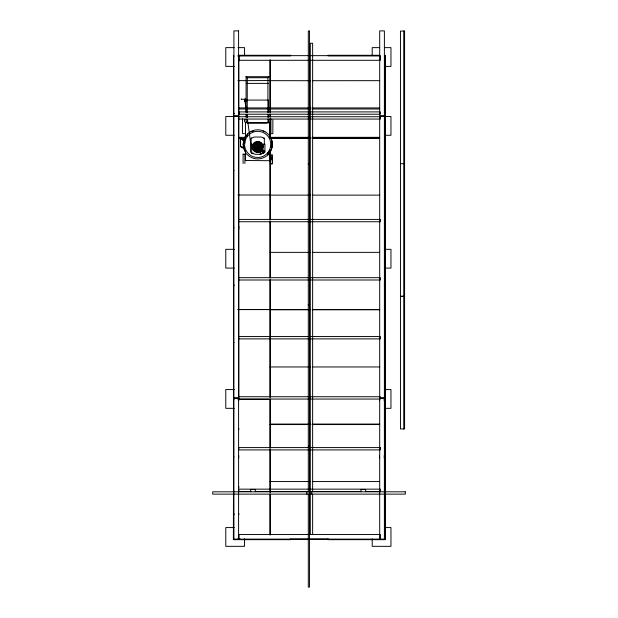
<?xml version="1.0" encoding="UTF-8"?>
<svg xmlns="http://www.w3.org/2000/svg" width="618" height="618" viewBox="0 0 618 618"><rect width="100%" height="100%" fill="white"/><g stroke="black" fill="none" stroke-linecap="round" stroke-linejoin="round"><path stroke-width="0.93" d="M262.951 130.931C274.16 134.384 275.404 151.796 265.006 156.987A14.593 14.585 0 0 1 247.385 154.67C245.5 154.129 244.257 147.918 243.453 148.366L240.51 146.451M240.51 146.59L240.611 137.714L243.793 140.325L243.113 144.357L243.608 148.135C245.562 144.357 244.187 139.521 247.509 136.192L247.385 134.052L250.406 131.734L253.48 131.201M243.113 144.357L244.759 142.387L243.608 140.587L240.425 137.961L243.708 140.155L243.608 140.587L245.725 139.104M243.453 148.366L243.608 147.941L245.485 152.005M243.608 148.111L243.971 145.369M269.687 153.14L268.027 154.67C270.352 149.008 272.461 142.101 268.297 136.694A13.109 13.094 0 0 0 247.509 136.192L245.477 136.532L245.477 122.349L248.011 122.349L248.011 123.044L267.154 123.044L267.154 122.349L269.687 122.349L269.687 136.215M244.674 145.802A13.109 13.094 0 0 0 255.682 157.351L259.096 157.435A13.109 13.094 0 0 0 267.903 152.638L269.687 149.718L269.518 160.657M244.821 138.911L245.068 137.072L247.385 134.052M252.685 146.96C252.438 140.518 262.974 140.518 262.727 146.96C262.974 153.411 252.438 153.411 252.685 146.96L256.895 146.96M257.057 151.897L257.598 147.779L258.517 147.069L257.814 146.149L256.895 146.86L257.598 147.779M257.814 146.149L258.355 142.032M269.687 160.232L269.394 160.757M267.903 112.6L267.926 77.551M256.408 151.812L257.497 147.748M257.915 146.18L259.004 142.117M246.072 76.694L269.093 76.694L267.98 77.729L247.185 77.729L246.072 76.694L246.072 100.077M245.068 137.072L243.608 140.587L240.611 137.729M255.798 151.564L257.389 147.717M258.023 146.203L259.614 142.364M255.195 151.31A5.021 5.021 0 0 0 262.727 146.96A5.021 5.021 0 0 0 255.195 142.619A5.021 5.021 0 0 0 255.195 151.31L257.297 147.663M258.115 146.257L260.217 142.619M243.608 147.957L240.51 146.435L240.479 142.472M254.678 150.916L257.204 147.617M258.208 146.311L260.734 143.013M245.477 136.339L243.608 140.394L240.425 137.961M261.7 153.527L260.093 154.322L263.747 153.133L264.929 151.935L264.929 144.04L263.747 144.04L260.093 154.322L255.327 154.322L251.665 153.133L250.56 151.935L250.56 144.195L251.665 144.195L251.665 153.133L253.395 153.133M254.152 150.514L257.134 147.54M258.278 146.389L261.26 143.415M268.343 77.003L269.015 76.609M253.759 149.996L257.057 147.463M258.355 146.466L261.653 143.932M260.502 151.804L261.653 150.916M253.357 149.471L257.003 147.37M258.409 146.559L262.055 144.45M263.314 152.731L264.929 151.935M253.11 148.868L256.949 147.277M258.463 146.651L262.302 145.06M263.585 152.399L264.411 151.317L263.585 150.236M251.155 144.195L251.155 138.231L254.129 137.041L261.283 137.041L264.334 138.231L264.334 144.04M269.324 160.703L245.624 160.502M252.855 148.266L256.926 147.177M258.494 146.752L262.557 145.663M250.808 144.195L247.455 119.305M252.77 147.617L256.895 147.069M258.517 146.86L262.642 146.311M244.844 100.927L244.921 99.266L241.352 99.266M270.29 163.631L272.376 163.569M270.29 163.948L272.376 163.886M234.23 47.632L225.786 47.632L225.786 66.396L234.23 66.396M237.984 47.632L244.55 47.632L244.55 55.133M379.699 47.632L372.198 47.632L372.198 55.133M384.388 47.632L390.962 47.632L390.962 66.396L385.331 66.396M238.146 55.28L290.607 55.28L290.607 55.836L238.146 55.836M379.599 55.28L328.088 55.28L328.088 55.836L379.599 55.836M234.044 56.153L233.48 56.153L233.48 285.083L234.044 285.083M237.93 56.114L239.83 56.114M384.342 56.153L385.47 56.153L385.47 285.083L384.342 285.083M238.865 60.294L380.333 60.294L380.333 55.651L238.865 55.651L238.826 115.883M237.93 80.641L270.19 80.549M270.035 80.664L310.437 80.711M312.36 80.711L379.691 80.664M247.022 83.391L268.142 83.391M246.667 100.077L268.498 100.077L268.498 112.491M244.434 100.649L246.667 100.649M244.434 100.85L246.667 100.85M238.842 107.918L310.105 107.918M312.036 107.918L379.444 107.918M238.842 109L310.105 109M312.036 109L379.444 109M238.865 111.904L380.333 111.904L380.333 114.222L238.865 114.222M384.388 115.883L379.699 115.883L379.699 30.9L384.388 30.9L384.388 539.012M384.388 116.215L379.699 116.215L379.699 398L384.388 398M234.23 116.501L225.786 116.501L225.786 135.265L234.23 135.265M385.331 116.501L390.962 116.501L390.962 135.265L385.331 135.265M238.865 116.725L380.333 116.725L380.333 119.05L238.865 119.05M245.477 122.449L248.011 122.449M267.154 122.449L269.687 122.449M247.339 122.781L266.899 122.781M242.364 133.581L244.434 133.581M270.754 133.635L272.855 133.635L272.855 119.962M238.842 137.335L245.585 137.335M269.664 137.335L310.105 137.335M312.036 137.335L379.444 137.335M310.437 137.899L270.035 137.899L270.035 118.818M312.36 137.899L379.691 137.899M251.155 138.231L251.75 138.231M263.739 138.231L264.334 138.231M238.842 138.417L244.62 138.417M270.622 138.417L310.105 138.417M312.036 138.417L379.444 138.417M258.517 146.96L262.727 146.96M262.024 153.133L263.747 153.133M242.944 154.114L245.029 154.114M308.297 163.67L309.456 163.67M400.456 163.677L404.581 163.67M308.297 163.77L309.456 163.77M233.48 170.614L234.044 170.568M384.342 170.568L385.47 170.568M237.93 195.01L270.19 195.01M270.035 195.126L310.437 195.126M312.36 195.126L379.691 195.126M238.865 219.413L380.333 219.413L380.333 221.738L238.865 221.738M233.48 227.849L234.044 227.849M384.342 227.849L385.47 227.849M234.23 249.324L225.786 249.324L225.786 268.088L234.23 268.088M385.331 249.324L390.962 249.324L390.962 268.088L385.331 268.088M270.035 252.36L310.437 252.36M312.36 252.36L379.691 252.36M238.865 277.675L380.333 277.675L380.333 280L238.865 280M234.044 285.222L233.48 285.222L233.48 492.183M384.342 285.222L385.47 285.222L385.47 399.684L384.342 399.684M400.456 296.285L404.581 296.285M400.456 296.339L404.581 296.339M308.297 304.736L309.456 304.736M308.297 304.836L309.456 304.836M237.93 309.471L270.19 309.471L270.19 279.653M237.93 309.61L310.437 309.587M312.36 309.587L379.691 309.587M310.437 309.734L270.035 309.734L270.035 397.482M312.36 309.734L379.691 309.734M238.865 336.547L380.333 336.547L380.333 338.873L238.865 338.873M233.48 342.449L234.044 342.449M384.342 342.449L385.47 342.449M270.035 366.961L310.437 366.961M312.36 366.961L379.691 366.961M234.23 389.564L225.786 389.564L225.786 408.328L234.23 408.328M385.331 389.564L390.962 389.564L390.962 408.328L385.331 408.328M238.865 396.733L380.333 396.733L380.333 399.058L238.865 399.058L238.826 229.124M384.388 398.123L379.699 398.123L379.699 539.012M237.93 399.298L270.19 399.298M233.48 399.661L234.044 399.684M310.437 424.195L270.035 424.195L270.035 399.39M312.36 424.195L379.691 424.195M310.437 424.334L270.035 424.334L270.035 492.059M312.36 424.334L379.691 424.334M269.664 424.558L310.105 424.558M312.036 424.558L379.444 424.558M233.48 456.895L234.044 456.895M270.035 481.561L310.437 481.561M312.36 481.561L379.691 481.561M251.379 491.472L238.865 491.472L238.865 489.147L380.333 489.147L380.333 491.472L365.895 491.472M255.226 491.472L361.09 491.472M233.48 514.122L234.044 514.122M233.48 514.168L234.044 514.168M384.906 514.191L385.47 514.191M384.906 514.33L385.47 514.33M234.23 527.571L225.786 527.571L225.786 546.335L244.55 546.335L244.55 538.834M385.331 527.571L390.962 527.571L390.962 546.335L372.198 546.335L372.198 538.834M237.93 538.672L239.83 538.672M233.38 539.112L384.952 539.112M252.77 146.311L256.895 146.86M258.517 147.069L262.642 147.617M246.157 76.609L246.821 77.003M246.003 160.742L245.493 160.232L245.477 152.128M252.855 145.663L256.926 146.752M258.494 147.177L262.557 148.266M253.11 145.06L256.949 146.651M258.463 147.277L262.302 148.868M253.357 144.45L257.003 146.559M258.409 147.37L262.055 149.471M240.479 146.08L242.04 147.022M253.759 143.932L257.057 146.466M258.355 147.463L261.653 149.996M240.425 138.084L240.479 146.219M254.152 143.415L257.134 146.389M258.278 147.54L261.26 150.514M269.687 136.022L270.344 136.879A14.593 14.585 0 0 1 270.344 151.464M254.678 143.013L257.204 146.311M258.208 147.617L260.734 150.916M270.653 146.435L271.804 148.135L271.804 140.587M255.195 142.619L257.297 146.257M258.115 147.663L260.217 151.31M255.798 142.364L257.389 146.203M258.023 147.717L259.614 151.564M269.687 149.718L270.344 151.649L268.027 154.67L267.903 152.638M256.408 142.117L257.497 146.18M257.915 147.748L259.004 151.812M245.493 160.317L245.477 150.892M244.96 100.981L246.366 111.294M246.845 114.832L247.215 117.513M263.098 145.516L263.291 146.96A5.585 5.585 0 0 1 254.917 151.804A5.585 5.585 0 0 1 254.917 142.125A5.585 5.585 0 0 1 263.291 146.96M257.057 142.032L257.598 146.149M257.814 147.779L258.355 151.897M272.075 158.679L272.059 158.092L272.082 158.579M272.105 159.714L271.966 154.531L272.113 159.776L272.059 158.092M272.306 162.063L272.244 160.062M270.367 162.117L270.174 154.577L270.29 157.922M272.299 160.332L272.353 162.573M403.755 31.062L403.755 428.946M385.47 492.391L385.47 399.916L384.906 399.916L384.906 492.391M385.47 494.3L385.47 539.367L384.906 539.367L384.906 494.3M385.315 55.28L385.315 55.836M385.099 399.9L385.099 401.831M385.099 401.947L385.099 535.157M384.96 534.361L384.952 539.676L327.718 539.676L327.718 539.112M384.906 56.153L384.906 285.083M384.906 285.222L384.906 399.684M384.496 399.39L384.496 424.195M384.496 424.334L384.496 492.059M384.496 493.967L384.496 534.979M384.249 399.182L384.249 400.742M384.249 455.628L384.249 457.977M380.333 539.112L380.333 534.47L238.865 534.47L238.865 539.112M379.56 399.182L379.56 400.742M379.56 455.628L379.56 457.977M365.663 491.758L365.663 489.441L361.02 489.441L361.02 491.758M328.722 539.112L290.445 539.112M312.631 492.005L312.631 43.268L310.313 43.268L310.313 492.005M312.631 493.936L312.631 534.47M311.148 491.804L311.148 494.13M310.313 493.936L310.313 534.47M308.297 492.09L308.297 446.034L309.456 446.034L309.456 587.1L308.297 587.1L308.297 494.014M306.852 491.804L306.852 494.13M290.614 539.112L290.614 539.676L233.38 539.676L233.48 494.091M270.908 118.865L270.908 132.685M270.329 158.154L270.329 159.938M270.19 59.892L270.19 112.291M270.19 114.214L270.19 117.096M270.19 119.019L270.19 124.79M270.19 126.713L270.19 137.296M270.19 150.761L270.19 220.016M270.19 221.939L270.19 277.729M270.19 309.61L270.19 397.142M270.19 399.066L270.19 447.355M270.19 449.224L270.19 492.538M270.19 494.431L270.19 534.833M270.035 60.046L270.035 112.144M270.035 114.052L270.035 116.91M270.035 151.248L270.035 219.931M270.035 221.839L270.035 278.115M270.035 280.024L270.035 309.587M270.035 493.967L270.035 534.979M268.498 114.4L268.498 117.266M268.498 119.174L268.498 122.99M267.98 114.461L267.903 117.32M267.98 119.204L267.98 123.005M264.334 150.939L264.334 151.696M263.747 150.305L263.747 152.329M257.706 141.939L257.706 146.149M257.706 147.779L257.706 151.982M255.327 491.758L255.327 489.441L250.684 489.441L250.684 491.758M247.262 77.644L247.262 112.6M247.262 114.484L247.262 117.32M247.262 120.155L247.262 122.99M246.072 101.035L246.072 112.491M246.072 114.4L246.072 117.266M246.072 119.174L246.072 122.99M244.882 154.608L244.882 163.492M244.434 119.683L244.434 122.032M243.098 154.608L243.098 163.492M242.511 118.756L242.511 132.631M241.352 98.926L241.352 99.598M238.981 56.168L238.981 60.858M238.942 112.206L238.942 114.554M238.981 226.675L238.981 229.023M238.826 116.215L238.826 227.192M238.826 428.49L238.826 429.665M238.826 486.428L238.826 487.594M238.826 513.442L238.826 514.616M238.733 398.394L238.733 400.742M238.733 455.628L238.733 457.977M238.718 534.361L238.718 539.05M238.594 539.012L238.594 398.123L233.905 398.123L233.905 539.012M233.372 55.28L233.372 55.836M250.406 131.734A14.593 14.585 0 0 1 265.006 131.734M244.782 100.139C245.377 101.066 244.774 100.07 244.813 100.101M246.736 83.314L247.308 83.469L246.736 83.314M267.857 83.314L268.436 83.469L267.857 83.314M262.596 151.132C263.477 153.897 264.743 149.177 262.596 151.132M244.604 99.459L245.253 98.957L244.604 99.459M238.594 30.9L233.905 30.9L233.905 115.883L238.594 115.883L238.594 30.9M309.456 31.062L308.297 31.062L308.297 445.802L309.456 445.802L309.456 31.062M404.581 31.062L400.456 31.062L400.456 428.946L404.581 428.946L404.581 31.062M246.667 100.379L244.434 100.379L244.434 101.12L246.667 101.12L246.667 100.379M234.044 113.341L233.48 113.341L234.044 113.388M385.47 113.341L384.342 113.341L385.47 113.388M238.594 116.215L233.905 116.215L233.905 398L238.594 398L238.594 116.215M380.333 447.586L238.865 447.586L238.865 449.912L380.333 449.912L380.333 447.586M385.47 457.096L384.906 457.096L385.47 457.15M405.3 491.804L212.7 491.804L212.7 494.13L405.3 494.13L405.3 491.804M242.055 147.192L240.51 146.435L242.055 147.2M262.735 152.283A1.12 1.12 0 0 0 264.411 151.317A1.12 1.12 0 0 0 262.735 150.352A1.12 1.12 0 0 0 262.735 152.283M262.804 152.167A0.981 0.981 0 0 0 264.272 151.317A0.981 0.981 0 0 0 262.804 150.468A0.981 0.981 0 0 0 262.804 152.167"/></g></svg>
